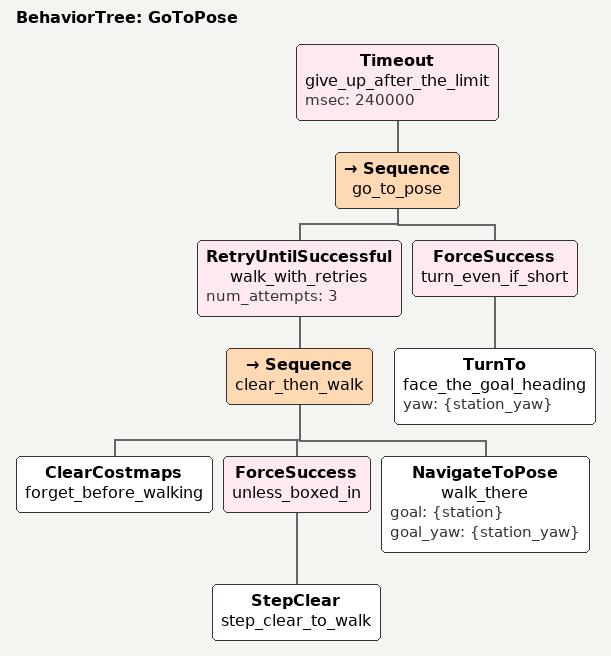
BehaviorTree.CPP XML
<?xml version="1.0"?>
<root BTCPP_format="4">
  <BehaviorTree ID="GoToPose">
    <Timeout name="give_up_after_the_limit" msec="240000">
      <Sequence name="go_to_pose">
        <RetryUntilSuccessful name="walk_with_retries" num_attempts="3">
          <Sequence name="clear_then_walk">
            <ClearCostmaps name="forget_before_walking"/>
            <ForceSuccess name="unless_boxed_in">
              <StepClear name="step_clear_to_walk"/>
            </ForceSuccess>
            <NavigateToPose name="walk_there" goal="{station}" goal_yaw="{station_yaw}"/>
          </Sequence>
        </RetryUntilSuccessful>
        <ForceSuccess name="turn_even_if_short">
          <TurnTo name="face_the_goal_heading" yaw="{station_yaw}"/>
        </ForceSuccess>
      </Sequence>
    </Timeout>
  </BehaviorTree>

</root>
